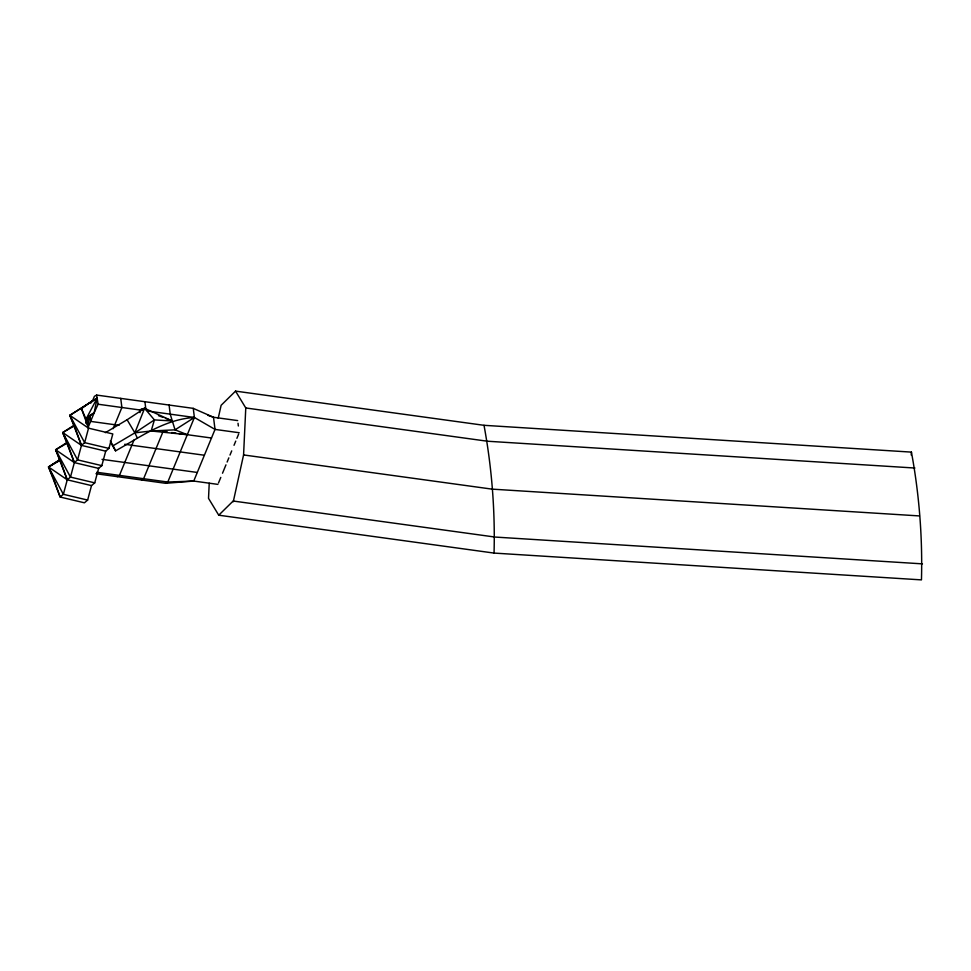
<?xml version="1.0" encoding="UTF-8"?>
<svg xmlns="http://www.w3.org/2000/svg" width="971" height="971" viewBox="0 0 971 971"><rect width="100%" height="100%" fill="white"/><g stroke="black" fill="none" stroke-linecap="round" stroke-linejoin="round"><path stroke-width="1.46" d="M209.226 483.194L208.522 498.354L218.742 515.2L494.045 553.082L921.455 579.881C922.62 537.303 919.185 493.996 911.417 452.11L484.007 425.31L235.552 391.119L221.133 405.295L218.208 418.258M233.258 501.776L243.575 454.938L245.772 407.966L235.552 391.119M494.045 553.082C495.21 510.491 491.763 467.197 484.007 425.31M911.235 455.023L911.417 452.11M87.621 427.058L89.575 416.777M88.082 427.543L94.163 412.784L97.136 398.122L69.839 415.321L81.455 445.398L77.571 459.866L74.354 462.609L70.47 477.089L67.254 479.82L63.37 494.3L60.166 497.043L48.55 466.966L59.947 459.623M237.677 420.589L213.499 417.263L193.253 408.366L96.663 395.076L94.405 396.326L92.633 400.622L81.467 408.633L86.006 419.169L88.543 428.175L84.659 442.655L81.455 445.398L62.739 432.544L74.136 425.189M53.599 478.897L60.166 497.043L84.428 502.808L87.633 500.077L91.517 485.597L94.733 482.854L98.617 468.374L101.821 465.643L105.705 451.163L108.922 448.42L112.806 433.94L88.543 428.175L69.839 415.321L97.136 398.122L86.006 419.169L94.163 412.784L98.095 404.227L96.663 395.076M147.046 410.029L144.606 408.305L127.116 419.763L134.86 432.848L151.16 430.99L187.306 434.692L175.047 429.837L172.316 420.977L144.606 408.305L134.86 432.848L113.122 445.738L115.585 450.835C140.407 436.938 165.094 419.156 194.406 417.481L215.028 429.413L239.206 432.738M113.146 428.684L121.885 407.504L120.732 398.389M134.047 439.96L119.445 475.389L117.285 476.652M163.128 431.367L143.623 478.715L141.463 479.977M218.487 482.988L220.793 477.404M222.517 473.217L225.964 464.842M227.117 462.05L228.84 457.863M229.993 455.071L231.717 450.884M234.023 445.301L235.747 441.113M236.9 438.322L238.623 434.134M85.751 423.21L89.162 416.632M90.898 403.026L92.633 400.622M86.006 419.169L88.895 416.28M218.742 515.2L233.161 501.024L495.028 537.06L922.45 563.86M67.048 442.412L55.65 449.755L67.254 479.82L91.517 485.597M53.089 477.501L48.55 466.966L59.644 459.926M105.378 432.665L127.116 419.763M90.922 414.678L94.163 412.784M95.959 473.714L165.64 483.303L167.789 482.041L193.739 481.058L217.917 484.383M48.55 466.966L60.19 460.29L67.254 479.82L48.55 466.966L63.37 494.3L87.633 500.077M140.091 412.663L139.581 409.968L144.606 408.305L154.401 419.909L172.316 420.977L170.228 414.156L169.088 405.041M139.581 409.968L144.606 408.305M165.64 483.303L193.739 481.058L215.028 429.413L213.499 417.263L207.903 415.345M914.925 468.034L487.503 441.235L245.772 407.966M919.44 515.929L492.018 489.129L243.575 454.938M98.095 404.227L142.167 410.296M147.483 411.024L194.406 417.481L167.789 482.041L96.699 472.258M119.057 425.31L90.619 421.39L89.854 415.309M164.56 431.561L167.4 431.961M171.661 432.544L175.933 433.127M178.773 433.527L211.484 438.018M124.749 444.281L204.383 455.241M102.016 459.344L197.283 472.452M108.922 448.42L84.659 442.655L69.839 415.321L74.379 425.856L62.739 432.544L74.354 462.609L98.617 468.374M105.705 451.163L81.455 445.398L74.876 427.252M101.821 465.643L77.571 459.866L62.739 432.544L67.278 443.067L55.65 449.755L59.619 458.967M94.733 482.854L70.47 477.089L55.65 449.755L74.354 462.609L67.788 444.463M158.491 415.637L162.643 417.239M165.41 418.307L172.316 420.977M110.306 440.98L113.122 445.738M110.645 442.521L115.585 450.835M137.324 437.945L134.86 432.848L154.401 419.909L151.16 430.99L175.047 429.837L194.406 417.481L193.253 408.366M81.467 408.633L88.543 428.175M238.016 423.283L238.356 425.99M144.91 401.715L145.893 409.531"/></g></svg>
